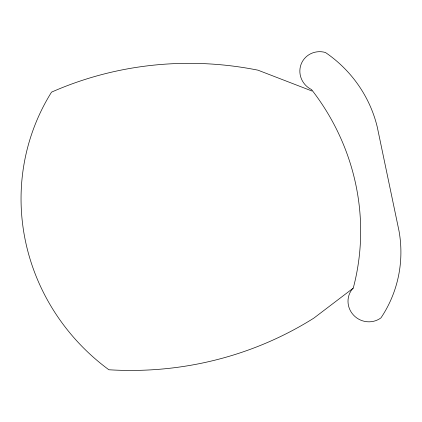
<?xml version="1.0" encoding="UTF-8"?>
<svg xmlns="http://www.w3.org/2000/svg" width="422" height="422" viewBox="0 0 422 422"><rect width="100%" height="100%" fill="white"/><g stroke="black" fill="none" stroke-linecap="round" stroke-linejoin="round"><path stroke-width="0.63" d="M312.006 91.02L257.969 70.173A344.668 333.686 29.5 0 0 51.531 92.138A212.931 206.152 29.5 0 0 108.881 369.762A349.754 338.613 29.5 0 0 313.884 318.098L353.251 288.147A233.424 225.992 29.5 0 0 311.547 89.58A20.52 19.866 29.5 0 1 301.081 64.323A20.52 19.866 29.5 0 1 325.441 52.497A124.69 120.718 29.5 0 1 377.273 127.064L399.022 230.998A124.69 120.718 29.5 0 1 380.966 317.866A20.52 19.866 29.5 0 1 353.567 315.155A20.52 19.866 29.5 0 1 353.093 288.142"/></g></svg>
